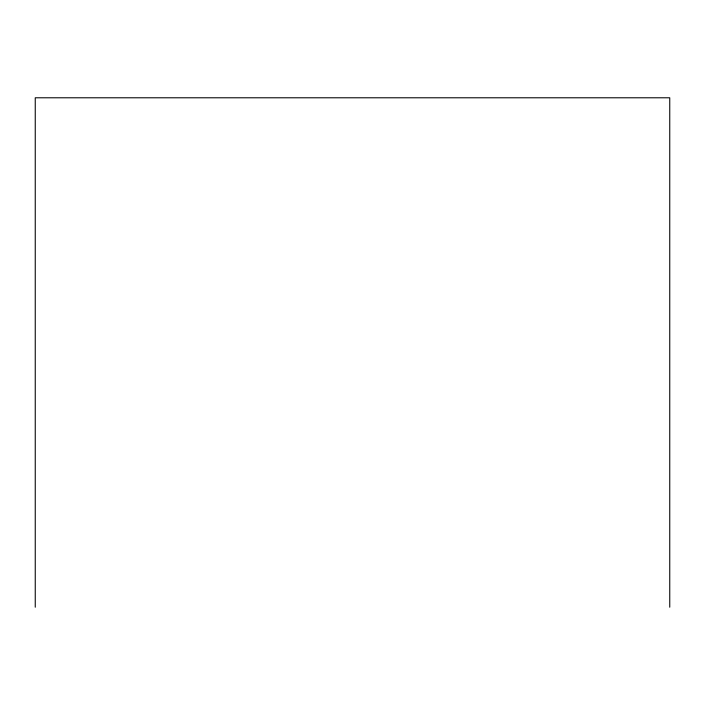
<?xml version="1.0" encoding="UTF-8"?>
<svg xmlns="http://www.w3.org/2000/svg" width="705" height="705" viewBox="0 0 705 705"><rect width="100%" height="100%" fill="white"/><g stroke="black" fill="none" stroke-linecap="round" stroke-linejoin="round"><path stroke-width="1.06" d="M669.75 607.216L669.75 97.783L35.25 97.783L35.25 607.216"/></g></svg>
